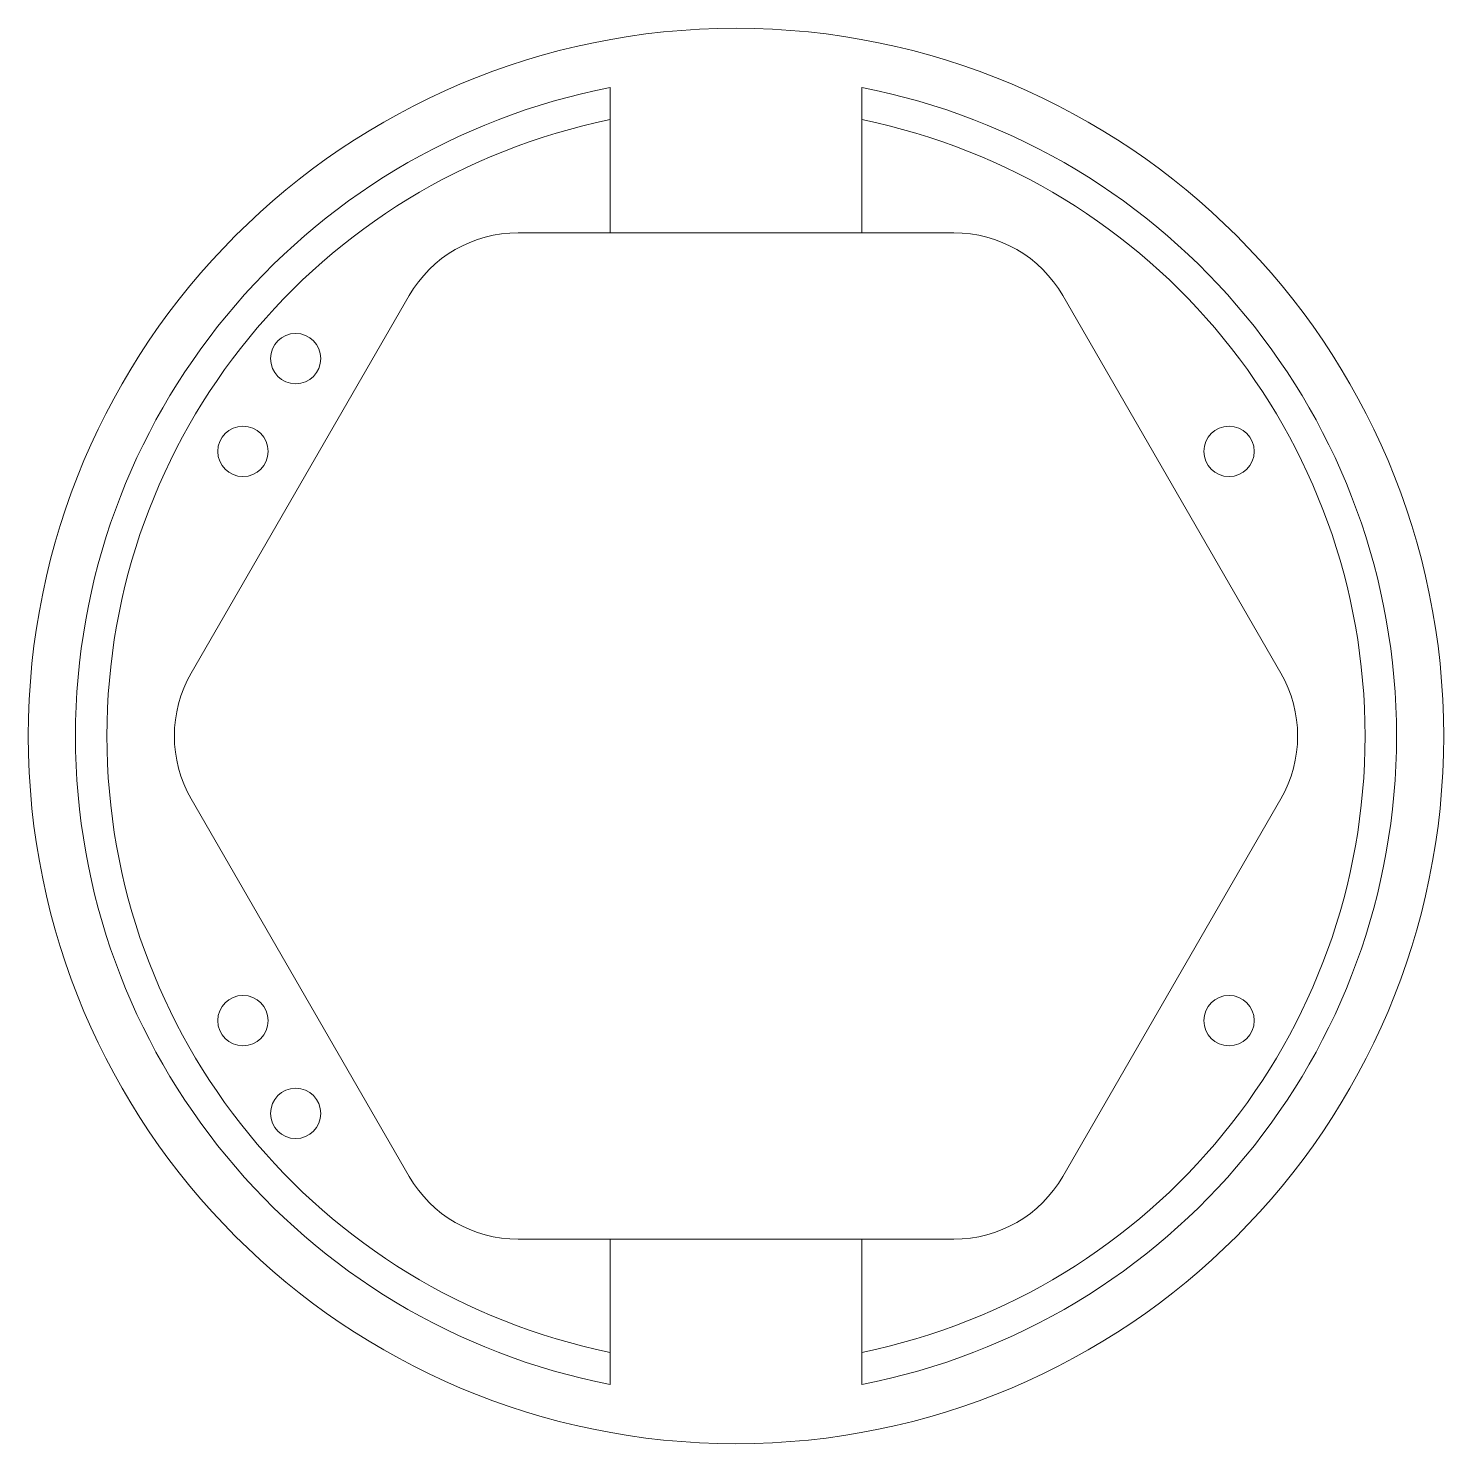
# Model space of a CAD drawing. Header units: millimetres. Extents: x -22.5 to 22.5, y -22.5 to 22.5.
import ezdxf

# ---------------------------------------------------------------- set-up
doc = ezdxf.new("R2010")
doc.units = ezdxf.units.MM

msp = doc.modelspace()

# ---------------------------------------------------------------- linework, layer by layer
at = {"color": 7, "linetype": 'Continuous', "lineweight": 15}
for p, q in [((-4, 20.616), (-4, 16)), ((4, 16), (4, 20.616)), ((-6.928, 16), (6.928, 16)), ((-10.392, 14), (-17.321, 2)), ((17.321, 2), (10.392, 14)), ((-17.321, -2), (-10.392, -14)), ((10.392, -14), (17.321, -2)), ((6.928, -16), (-6.928, -16)), ((-4, -16), (-4, -20.616)), ((4, -20.616), (4, -16))]:
    msp.add_line(p, q, dxfattribs=at)
for centre, radius in [((0, 0), 22.5), ((-14, 12), 0.8), ((-15.675, 9.05), 0.8), ((15.675, 9.05), 0.8), ((-15.675, -9.05), 0.8), ((15.675, -9.05), 0.8), ((-14, -12), 0.8)]:
    msp.add_circle(centre, radius, dxfattribs=at)
for centre, radius, start, end in [((0, 0), 21, 100.9806, 259.0194), ((0, 0), 21, 280.9806, 79.0194), ((0, 0), 20, 101.537, 258.463), ((0, 0), 20, 281.537, 78.463), ((-6.928, 12), 4, 90, 150), ((6.928, 12), 4, 30, 90), ((-13.856, 0), 4, 150, 210), ((13.856, 0), 4, 330, 30), ((-6.928, -12), 4, 210, 270), ((6.928, -12), 4, 270, 330)]:
    msp.add_arc(centre, radius, start, end, dxfattribs=at)

doc.saveas('drawing.dxf')
